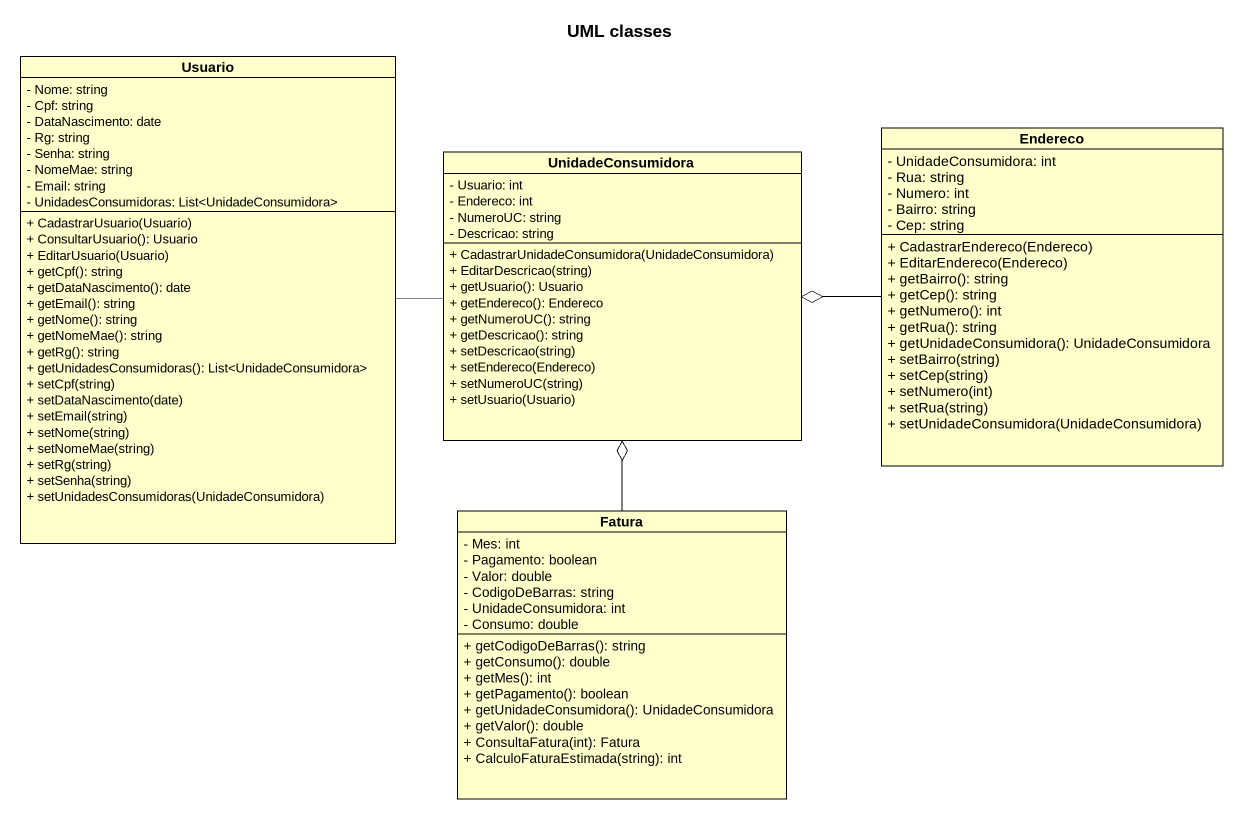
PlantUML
@startuml
title UML classes
hide circle
hide empty members
skinparam classAttributeIconSize 0
class Usuario {
  - Nome: string
  - Cpf: string
  - DataNascimento: date
  - Rg: string
  - Senha: string
  - NomeMae: string
  - Email: string
  - UnidadesConsumidoras: List<UnidadeConsumidora>
  + CadastrarUsuario(Usuario)
  + ConsultarUsuario(): Usuario
  + EditarUsuario(Usuario)
  + getCpf(): string
  + getDataNascimento(): date
  + getEmail(): string
  + getNome(): string
  + getNomeMae(): string
  + getRg(): string
  + getUnidadesConsumidoras(): List<UnidadeConsumidora>
  + setCpf(string)
  + setDataNascimento(date)
  + setEmail(string)
  + setNome(string)
  + setNomeMae(string)
  + setRg(string)
  + setSenha(string)
  + setUnidadesConsumidoras(UnidadeConsumidora)
}
class UnidadeConsumidora {
  - Usuario: int
  - Endereco: int
  - NumeroUC: string
  - Descricao: string
  + CadastrarUnidadeConsumidora(UnidadeConsumidora)
  + EditarDescricao(string)
  + getUsuario(): Usuario
  + getEndereco(): Endereco
  + getNumeroUC(): string
  + getDescricao(): string
  + setDescricao(string)
  + setEndereco(Endereco)
  + setNumeroUC(string)
  + setUsuario(Usuario)
}
class Endereco {
  - UnidadeConsumidora: int
  - Rua: string
  - Numero: int
  - Bairro: string
  - Cep: string
  + CadastrarEndereco(Endereco)
  + EditarEndereco(Endereco)
  + getBairro(): string
  + getCep(): string
  + getNumero(): int
  + getRua(): string
  + getUnidadeConsumidora(): UnidadeConsumidora
  + setBairro(string)
  + setCep(string)
  + setNumero(int)
  + setRua(string)
  + setUnidadeConsumidora(UnidadeConsumidora)
}
class Fatura {
  - Mes: int
  - Pagamento: boolean
  - Valor: double
  - CodigoDeBarras: string
  - UnidadeConsumidora: int
  - Consumo: double
  + getCodigoDeBarras(): string
  + getConsumo(): double
  + getMes(): int
  + getPagamento(): boolean
  + getUnidadeConsumidora(): UnidadeConsumidora
  + getValor(): double
  + ConsultaFatura(int): Fatura
  + CalculoFaturaEstimada(string): int
}
Usuario -right- UnidadeConsumidora
Endereco -left-o UnidadeConsumidora
Fatura -up-o UnidadeConsumidora
@enduml
